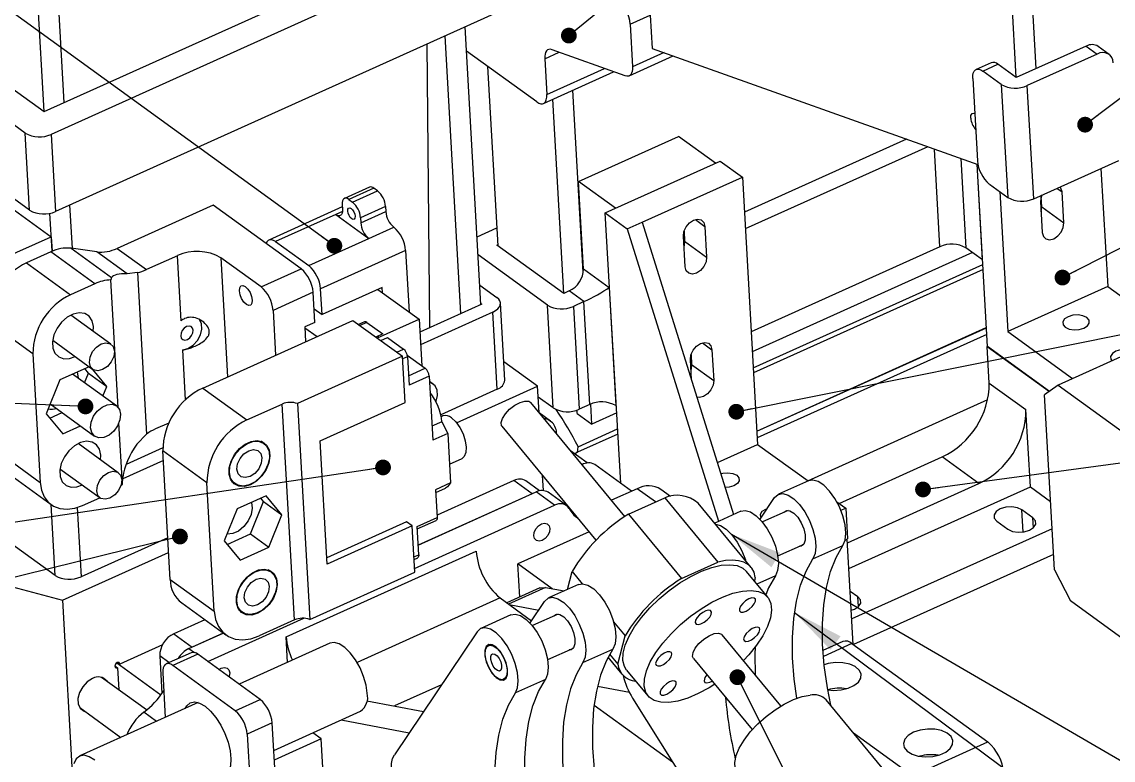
# Model space of a CAD drawing. Header units: millimetres. Extents: x 2 to 839, y 2 to 592.
# Drawn here: x 663.3 to 733.5, y 409.9 to 457.5 of the extents above; entities that cross this region are included whole.
import ezdxf

# ---------------------------------------------------------------- set-up
doc = ezdxf.new("R2010")
doc.units = ezdxf.units.MM
doc.dimstyles.new('SLDDIMSTYLE0', dxfattribs={"dimtxt": 0.18, "dimasz": 1.016, "dimexe": 0, "dimexo": 0.0625, "dimgap": 0, "dimtad": 0, "dimtih": 1, "dimtoh": 1, "dimdec": 0, "dimrnd": 1e-09, "dimzin": 0, "dimdsep": 46, "dimtxsty": 'Standard', "dimblk1": 'DOT', "dimblk2": 'DOT', "dimsah": 1, "dimcen": 0.09, "dimadec": 0, "dimazin": 0, "dimtfac": 1.016, "dimtdec": 0, "dimtofl": 0, "dimtmove": 0, "dimatfit": 3, "dimldrblk": 'DOT', "dimfxl": 1, "dimfrac": 2, "dimtolj": 1, "dimtzin": 0, "dimarcsym": 0})
doc.dimstyles.new('SLDDIMSTYLE1', dxfattribs={"dimtxt": 0.18, "dimasz": 3.302, "dimexe": 0, "dimexo": 0.0625, "dimgap": 0, "dimtad": 0, "dimtih": 1, "dimtoh": 1, "dimdec": 0, "dimrnd": 1e-09, "dimzin": 0, "dimdsep": 46, "dimtxsty": 'Standard', "dimsah": 1, "dimcen": 0.09, "dimadec": 0, "dimazin": 0, "dimtfac": 3.302, "dimtdec": 0, "dimtofl": 0, "dimtmove": 0, "dimatfit": 3, "dimfxl": 1, "dimfrac": 2, "dimtolj": 1, "dimtzin": 0, "dimarcsym": 0})

# ---------------------------------------------------------------- blocks, each defined once
blk = doc.blocks.new('_Dot')
at = {"color": 0, "linetype": 'ByBlock', "lineweight": -2}
blk.add_line((-0.5, 0), (-1, 0), dxfattribs=at)
at = {"color": 0, "linetype": 'ByBlock', "const_width": 0.5}
blk.add_lwpolyline([(-0.25, 0, 1), (0.25, 0, 1)], format="xyb", close=True, dxfattribs=at)

msp = doc.modelspace()

# ---------------------------------------------------------------- linework, layer by layer
at = {"color": 7, "linetype": 'Continuous', "lineweight": 25}
for p, q in [((728.581, 454.465), (727.629, 471.157)), ((727.293, 453.884), (726.332, 470.719)), ((664.696, 451.693), (691.428, 463.741)), ((693.813, 463.148), (665.148, 450.23)), ((664.696, 451.693), (664.288, 458.838)), ((665.984, 452.274), (665.636, 458.373)), ((694.097, 458.183), (665.431, 445.264)), ((702.428, 457.32), (703.716, 457.901)), ((703.716, 457.901), (703.838, 455.768)), ((656.893, 457.345), (664.696, 451.693)), ((692.824, 439.27), (691.804, 457.15)), ((702.428, 457.32), (702.584, 454.578)), ((691.536, 438.689), (690.516, 456.569)), ((663.473, 450.309), (655.67, 455.961)), ((689.331, 456.035), (689.51, 437.776)), ((696.411, 452.319), (691.893, 455.592)), ((702.113, 454), (697.404, 455.68)), ((703.838, 455.768), (724.828, 448.278)), ((731.802, 455.916), (727.293, 453.884)), ((732.511, 455.403), (728.002, 453.371)), ((731.802, 455.916), (732.511, 455.403)), ((733.272, 455.381), (732.563, 455.895)), ((696.933, 455.102), (697.064, 452.799)), ((702.368, 453.998), (705.209, 455.278)), ((725.674, 454.842), (724.708, 454.406)), ((725.144, 454.305), (726.111, 454.741)), ((727.293, 453.884), (726.111, 454.741)), ((693.25, 454.609), (693.909, 443.056)), ((696.848, 452.218), (701.357, 454.251)), ((701.379, 454.262), (701.357, 454.251)), ((726.327, 453.449), (725.144, 454.305)), ((724.492, 453.826), (724.794, 448.529)), ((726.327, 453.449), (726.742, 446.166)), ((728.418, 446.087), (728.002, 453.371)), ((699.408, 441.348), (698.739, 453.071)), ((698.165, 439.985), (697.451, 452.49)), ((663.756, 445.343), (655.953, 450.995)), ((663.756, 445.343), (663.473, 450.309)), ((665.148, 450.23), (665.431, 445.264)), ((699.097, 447.197), (705.539, 450.1)), ((707.929, 448.369), (705.539, 450.1)), ((720.216, 449.923), (709.784, 445.222)), ((721.592, 449.432), (709.846, 444.138)), ((700.829, 445.169), (708.236, 448.508)), ((708.236, 448.508), (709.655, 447.48)), ((728.418, 446.087), (733.893, 448.555)), ((725.436, 436.564), (724.766, 448.3)), ((725.118, 442.146), (724.766, 448.3)), ((732.749, 448.039), (733.183, 440.426)), ((701.487, 445.466), (699.097, 447.197)), ((699.418, 441.569), (699.097, 447.197)), ((703.214, 444.577), (709.655, 447.48)), ((709.655, 447.48), (710.637, 430.265)), ((725.56, 447.022), (726.742, 446.166)), ((685.638, 446.827), (684.028, 446.101)), ((685.929, 446.76), (684.319, 446.034)), ((684.555, 445.863), (686.166, 446.589)), ((686.166, 446.589), (685.929, 446.76)), ((726.227, 446.539), (726.741, 437.523)), ((730.355, 444.534), (730.242, 446.52)), ((666.52, 442.877), (666.36, 445.683)), ((675.573, 445.674), (669.39, 442.887)), ((681.247, 441.563), (675.573, 445.674)), ((683.893, 445.553), (679.166, 443.423)), ((683.884, 445.715), (683.903, 445.384)), ((684.319, 446.034), (684.555, 445.863)), ((686.676, 445.584), (685.066, 444.858)), ((686.676, 445.584), (686.695, 445.253)), ((728.857, 445.896), (728.97, 443.909)), ((728.937, 445.561), (728.9, 446.21)), ((728.937, 445.561), (730.355, 444.534)), ((662.791, 445.349), (665.155, 443.636)), ((665.209, 442.699), (665.069, 445.149)), ((683.468, 445.064), (679.603, 443.322)), ((683.468, 445.064), (685.596, 443.523)), ((685.066, 444.858), (685.085, 444.527)), ((685.085, 444.527), (686.695, 445.253)), ((700.829, 445.169), (702.247, 444.142)), ((701.822, 427.754), (700.829, 445.169)), ((685.596, 443.523), (687.206, 444.248)), ((692.583, 443.638), (693.844, 444.206)), ((702.247, 444.142), (703.214, 444.577)), ((703.214, 444.577), (709.092, 425.745)), ((707.243, 444.305), (707.356, 442.319)), ((661.935, 442.185), (665.155, 443.636)), ((665.155, 443.636), (665.209, 442.699)), ((681.731, 441.781), (685.596, 443.523)), ((702.247, 444.142), (708.126, 425.309)), ((705.971, 441.694), (705.858, 443.681)), ((705.901, 443.995), (705.938, 443.346)), ((666.434, 442.889), (669.035, 441.005)), ((668.081, 442.661), (666.434, 442.889)), ((669.39, 442.887), (671.282, 441.517)), ((679.603, 443.322), (681.731, 441.781)), ((687.972, 442.741), (682.497, 440.274)), ((687.972, 442.741), (688.198, 438.781)), ((693.851, 443.098), (693.905, 443.123)), ((698.154, 439.981), (693.851, 443.098)), ((705.938, 443.346), (707.356, 442.319)), ((722.378, 442.995), (710.224, 437.517)), ((725.118, 442.146), (724.053, 442.916)), ((665.125, 442.663), (663.561, 441.958)), ((667.963, 440.608), (665.125, 442.663)), ((670.031, 441.249), (668.081, 442.661)), ((673.277, 442.416), (671.282, 441.517)), ((673.517, 438.221), (673.277, 442.416)), ((678.671, 440.402), (676.07, 442.286)), ((697.103, 439.229), (692.642, 442.46)), ((724.47, 442.615), (710.297, 436.228)), ((663.561, 441.958), (666.399, 439.903)), ((678.671, 440.402), (681.247, 441.563)), ((699.418, 441.569), (701.073, 440.37)), ((710.356, 435.197), (725.134, 441.857)), ((725.153, 441.527), (710.375, 434.867)), ((669.035, 441.005), (668.987, 440.851)), ((669.456, 432.643), (668.987, 440.851)), ((670.697, 441.323), (670.031, 441.249)), ((670.697, 441.323), (671.29, 430.924)), ((667.963, 440.608), (666.399, 439.903)), ((682.013, 440.056), (679.437, 438.895)), ((682.124, 438.119), (682.013, 440.056)), ((682.591, 438.618), (682.497, 440.274)), ((686.456, 440.36), (682.591, 438.618)), ((686.186, 440.239), (688.839, 438.316)), ((686.475, 440.029), (686.456, 440.36)), ((692.753, 440.521), (693.845, 439.73)), ((698.509, 440.141), (698.154, 439.981)), ((699.455, 439.455), (698.509, 440.141)), ((701.073, 440.37), (701.508, 432.756)), ((733.183, 440.426), (726.741, 437.523)), ((733.183, 440.426), (737.351, 437.406)), ((692.879, 439.294), (688.886, 437.495)), ((692.821, 439.336), (692.879, 439.294)), ((694.36, 434.397), (694.077, 439.363)), ((697.48, 432.608), (697.103, 439.229)), ((699.455, 439.455), (698.778, 439.151)), ((699.832, 432.834), (699.455, 439.455)), ((669, 436.715), (666.417, 438.586)), ((679.437, 438.895), (679.602, 436.004)), ((682.074, 438.993), (682.591, 438.618)), ((693.588, 438.78), (688.933, 436.682)), ((693.871, 433.815), (693.588, 438.78)), ((698.778, 439.151), (699.156, 432.53)), ((740.451, 438.803), (729.983, 434.086)), ((663.973, 436.093), (661.136, 438.149)), ((674.916, 433.892), (684.578, 438.247)), ((682.124, 438.119), (681.48, 437.829)), ((681.48, 437.829), (681.534, 436.875)), ((684.578, 438.247), (687.77, 435.935)), ((685.327, 438.151), (684.947, 437.98)), ((685.473, 438.118), (686.498, 437.375)), ((686.171, 437.114), (688.839, 438.316)), ((688.839, 438.316), (689.01, 435.324)), ((681.483, 437.779), (682.272, 437.208)), ((686.498, 437.375), (686.057, 437.176)), ((686.37, 436.949), (686.812, 437.148)), ((686.812, 437.148), (687.837, 436.405)), ((710.589, 431.112), (725.367, 437.772)), ((725.392, 437.334), (710.614, 430.674)), ((726.741, 437.523), (730.91, 434.504)), ((665.244, 436.966), (667.826, 435.095)), ((725.42, 436.576), (725.435, 436.583)), ((725.42, 436.576), (729.424, 433.675)), ((725.555, 434.212), (725.42, 436.576)), ((729.424, 433.675), (725.436, 436.564)), ((663.973, 436.093), (664.445, 427.817)), ((687.77, 435.935), (681.006, 432.887)), ((687.94, 432.955), (687.77, 435.935)), ((688.079, 435.998), (689.229, 435.165)), ((688.093, 435.903), (688.196, 434.082)), ((706.387, 434.411), (706.311, 435.735)), ((706.354, 436.049), (706.391, 435.401)), ((707.696, 436.36), (707.81, 434.373)), ((667.594, 435.263), (665.71, 434.414)), ((667.556, 434.853), (667.319, 435.139)), ((668.738, 433.996), (667.831, 435.092)), ((696.467, 434.008), (694.292, 435.583)), ((706.391, 435.401), (707.81, 434.373)), ((665.71, 434.414), (664.833, 432.236)), ((669.353, 432.739), (666.53, 434.784)), ((666.815, 434.912), (666.892, 434.553)), ((666.892, 434.553), (666.893, 434.52)), ((667.303, 434.224), (667.556, 434.853)), ((667.556, 434.853), (668.738, 433.996)), ((689.485, 434.662), (688.196, 434.082)), ((689.485, 434.662), (689.721, 430.524)), ((689.771, 434.128), (689.504, 434.321)), ((668.485, 433.367), (668.738, 433.996)), ((674.916, 433.892), (677.753, 431.837)), ((693.871, 433.815), (690.234, 432.175)), ((691.245, 431.655), (696.467, 434.008)), ((696.564, 432.306), (696.467, 434.008)), ((725.555, 434.212), (727.919, 432.499)), ((729.983, 434.086), (729.113, 433.447)), ((729.983, 434.086), (738.022, 428.263)), ((682.465, 430.488), (687.94, 432.955)), ((702.081, 425.617), (696.027, 432.957)), ((697.48, 432.608), (696.507, 433.313)), ((696.518, 433.305), (696.509, 433.277)), ((713.869, 427.925), (725.462, 433.149)), ((729.755, 422.191), (729.113, 433.447)), ((664.833, 432.236), (665.909, 430.938)), ((665.071, 431.95), (665.86, 432.305)), ((665.087, 432.865), (667.945, 430.795)), ((677.753, 431.837), (680.028, 432.862)), ((680.821, 418.958), (680.028, 432.862)), ((681.006, 432.887), (681.8, 418.982)), ((697.308, 431.764), (696.57, 432.299)), ((699.02, 432.257), (699.008, 432.472)), ((699.02, 432.257), (699.966, 431.572)), ((699.832, 432.834), (699.156, 432.53)), ((699.966, 431.572), (699.893, 432.86)), ((701.563, 432.292), (699.966, 431.572)), ((701.538, 432.734), (701.508, 432.756)), ((728.202, 427.534), (727.919, 432.499)), ((669.738, 427.704), (669.513, 431.644)), ((672.721, 431.639), (671.867, 431.254)), ((690.304, 431.713), (689.669, 431.427)), ((690.376, 432.094), (690.263, 432.043)), ((690.304, 431.713), (690.687, 430.96)), ((665.909, 430.938), (667.042, 431.449)), ((670.657, 430.277), (671.29, 430.924)), ((690.687, 430.96), (689.721, 430.524)), ((690.687, 430.96), (690.869, 427.78)), ((694.175, 431.43), (700.229, 424.09)), ((701.641, 430.931), (699.05, 429.763)), ((699.08, 430.115), (701.622, 431.261)), ((669.472, 428.438), (666.889, 430.309)), ((678.852, 430.319), (678.653, 430.463)), ((682.918, 422.542), (682.465, 430.488)), ((699.05, 429.763), (699.08, 430.115)), ((708.046, 429.097), (710.637, 430.265)), ((710.637, 430.265), (713.892, 427.908)), ((661.608, 429.872), (664.445, 427.817)), ((672.334, 430.035), (669.978, 428.974)), ((675.176, 427.789), (672.338, 429.845)), ((672.811, 421.568), (672.338, 429.845)), ((699.669, 429.066), (698.593, 429.846)), ((698.847, 429.661), (699.023, 429.756)), ((699.023, 429.756), (699.05, 429.763)), ((715.89, 426.461), (722.523, 429.45)), ((724.887, 427.737), (722.523, 429.45)), ((665.716, 428.69), (668.299, 426.819)), ((672.374, 429.22), (669.762, 428.043)), ((690.799, 428.994), (691.608, 429.359)), ((702.523, 427.246), (700.153, 428.962)), ((662.307, 428.442), (665.145, 426.387)), ((669.738, 427.704), (669.769, 428.141)), ((696.851, 427.284), (696.795, 428.254)), ((665.399, 421.817), (657.549, 427.503)), ((669.638, 427.615), (669.738, 427.704)), ((675.648, 419.513), (675.176, 427.789)), ((676.776, 427.872), (676.975, 427.727)), ((690.869, 427.78), (689.902, 427.344)), ((689.902, 427.344), (690.004, 425.558)), ((689.912, 427.169), (690.532, 427.448)), ((694.947, 427.937), (689.996, 425.706)), ((696.129, 427.081), (694.947, 427.937)), ((696.601, 427.268), (695.708, 427.916)), ((702.883, 427.408), (701.221, 426.659)), ((705.039, 426.905), (704.404, 427.365)), ((713.915, 427.918), (711.982, 427.047)), ((716.424, 423.923), (724.887, 427.737)), ((716.518, 422.268), (728.202, 427.534)), ((728.202, 427.534), (729.504, 426.591)), ((667.173, 426.33), (668.283, 426.83)), ((678.985, 426.959), (677.125, 426.121)), ((677.992, 424.505), (678.827, 426.579)), ((678.827, 426.579), (678.641, 426.804)), ((678.827, 426.579), (680.009, 425.723)), ((680.009, 425.723), (678.985, 426.959)), ((688.785, 423.771), (696.386, 427.197)), ((696.129, 427.081), (688.785, 423.771)), ((697.568, 426.34), (696.386, 427.197)), ((698.329, 426.319), (697.147, 427.175)), ((702.318, 425.771), (704.663, 426.828)), ((704.663, 426.828), (708.084, 422.68)), ((710.798, 425.437), (711.735, 426.831)), ((677.125, 426.121), (676.29, 424.047)), ((688.549, 422.276), (697.568, 426.34)), ((710.229, 422.338), (706.808, 426.486)), ((709.567, 425.959), (707.873, 425.195)), ((712.609, 426.013), (710.948, 425.265)), ((715.737, 426.571), (716.312, 426.155)), ((716.003, 426.016), (716.312, 426.155)), ((716.312, 426.155), (716.425, 424.169)), ((728.365, 425.523), (727.656, 426.037)), ((679.174, 423.649), (680.009, 425.723)), ((688.039, 425.267), (682.895, 422.949)), ((688.393, 425.01), (688.039, 425.267)), ((688.716, 424.978), (690.004, 425.558)), ((688.725, 424.821), (689.932, 425.365)), ((702.318, 425.771), (705.739, 421.624)), ((726.046, 425.311), (726.755, 424.798)), ((676.476, 423.822), (677.992, 424.505)), ((677.992, 424.505), (679.174, 423.649)), ((688.393, 425.01), (682.918, 422.542)), ((688.563, 422.03), (688.393, 425.01)), ((688.82, 423.157), (688.716, 424.978)), ((699.789, 424.624), (695.208, 422.56)), ((729.604, 424.831), (716.704, 419.018)), ((672.657, 424.254), (667.074, 421.738)), ((676.29, 424.047), (677.314, 422.811)), ((711.935, 423.077), (713.595, 423.825)), ((716.277, 424.102), (716.425, 424.169)), ((716.798, 417.371), (716.41, 424.162)), ((653.432, 423.551), (665.869, 420.219)), ((665.869, 420.219), (672.712, 423.303)), ((677.314, 422.811), (679.174, 423.649)), ((680.279, 417.869), (692.518, 423.385)), ((714.202, 422.888), (716.135, 423.759)), ((729.699, 423.176), (716.805, 417.366)), ((688.516, 422.859), (688.748, 422.964)), ((695.329, 420.431), (695.208, 422.56)), ((697.403, 420.97), (695.208, 422.56)), ((705.739, 421.624), (708.084, 422.68)), ((679.324, 422.043), (679.125, 422.187)), ((681.8, 418.982), (688.563, 422.03)), ((698.393, 420.923), (698.693, 422.073)), ((698.693, 422.073), (699.339, 421.29)), ((711.289, 420.425), (709.92, 422.084)), ((710.488, 421.699), (710.428, 421.469)), ((729.755, 422.191), (730.776, 420.182)), ((672.811, 421.568), (675.648, 419.513)), ((696.619, 421.013), (694.489, 420.053)), ((696.987, 421.048), (698.175, 420.825)), ((699.099, 421.241), (697.167, 420.37)), ((694.05, 420.371), (696.078, 418.902)), ((717.092, 420.443), (716.602, 420.798)), ((665.869, 420.219), (666.596, 407.473)), ((673.554, 420.049), (676.391, 417.993)), ((677.248, 419.595), (677.447, 419.451)), ((694.635, 419.947), (696.54, 419.59)), ((695.982, 418.76), (696.919, 420.154)), ((738.815, 414.358), (730.776, 420.182)), ((675.045, 418.968), (673.045, 418.067)), ((675.238, 416.277), (681.42, 419.063)), ((680.821, 418.958), (678.546, 417.933)), ((694.751, 419.282), (692.818, 418.411)), ((697.793, 419.336), (696.133, 418.588)), ((692.571, 418.194), (687.249, 410.275)), ((701.359, 418.84), (702.114, 417.925)), ((673.045, 418.067), (674.228, 417.211)), ((674.014, 417.114), (676.228, 418.112)), ((676.228, 418.112), (674.228, 417.211)), ((683.093, 417.451), (677.251, 414.818)), ((680.373, 416.225), (680.279, 417.869)), ((701.639, 416.106), (702.114, 417.925)), ((712.142, 413.418), (708.357, 418.007)), ((716.131, 417.567), (714.847, 416.989)), ((672.309, 417.348), (669.572, 416.115)), ((674.155, 416.845), (672.545, 416.12)), ((674.592, 416.745), (672.981, 416.019)), ((678.611, 413.833), (674.592, 416.745)), ((693.445, 417.377), (693.312, 417.317)), ((697.119, 416.4), (698.779, 417.148)), ((699.386, 416.211), (701.319, 417.082)), ((701.11, 416.746), (701.639, 416.106)), ((716.713, 417.433), (725.461, 411.096)), ((669.376, 416.194), (672.218, 414.135)), ((669.572, 416.115), (669.43, 416.218)), ((672.136, 416.638), (672.274, 414.211)), ((701.003, 416.551), (701.897, 415.467)), ((706.506, 416.48), (710.291, 411.891)), ((669.251, 416), (669.421, 415.877)), ((669.421, 415.877), (669.502, 414.456)), ((672.329, 415.539), (672.492, 412.674)), ((677.001, 413.107), (672.981, 416.019)), ((702.206, 415.721), (703.574, 414.062)), ((671.295, 413.156), (668.398, 415.255)), ((690.278, 414.781), (687.251, 413.417)), ((694.298, 415.129), (694.431, 415.189)), ((696.971, 415.122), (695.038, 414.251)), ((702.389, 414.277), (700.319, 414.666)), ((674.621, 413.633), (666.989, 410.194)), ((666.99, 413.311), (669.643, 411.39)), ((677.001, 413.107), (678.611, 413.833)), ((685.478, 413.75), (689.125, 413.066)), ((700.106, 413.476), (705.161, 409.815)), ((702.589, 413.924), (706.848, 407.118)), ((720.397, 407.338), (715.059, 413.81)), ((679.478, 410.557), (685.065, 413.075)), ((679.377, 412.326), (677.767, 411.6)), ((680.359, 395.111), (679.377, 412.326)), ((683.829, 412.518), (688.205, 411.696)), ((677.767, 411.6), (679.146, 387.433)), ((682.544, 411.296), (679.514, 409.931)), ((682.544, 411.296), (681.998, 411.692)), ((682.771, 407.324), (682.544, 411.296)), ((716.814, 411.683), (720.63, 408.918)), ((720.63, 408.918), (725.461, 411.096))]:
    msp.add_line(p, q, dxfattribs=at)
at = {"color": 8, "linetype": 'Continuous', "lineweight": 25}
for p, q in [((696.933, 455.102), (697.857, 455.518)), ((704.611, 455.492), (702.584, 454.578)), ((697.064, 452.799), (700.783, 454.474)), ((722.378, 442.995), (722.019, 449.28)), ((723.725, 448.671), (724.053, 442.916)), ((729.91, 446.76), (730.242, 446.52)), ((683.901, 445.259), (683.468, 445.064)), ((706.631, 444.748), (707.243, 444.305)), ((676.07, 442.286), (676.508, 434.61)), ((685.473, 438.118), (685.031, 437.919)), ((710.588, 431.122), (725.366, 437.782)), ((707.084, 436.803), (707.696, 436.36)), ((673.807, 433.139), (673.623, 436.349)), ((687.396, 436.206), (687.837, 436.405)), ((688.093, 435.903), (687.78, 435.762)), ((688.162, 434.684), (689.229, 435.165)), ((704.059, 426.556), (702.883, 427.408)), ((665.399, 421.817), (665.138, 426.392)), ((666.82, 426.196), (667.074, 421.738)), ((727.737, 424.616), (727.656, 426.037)), ((728.401, 424.891), (728.365, 425.523)), ((688.507, 423.016), (688.82, 423.157)), ((711.786, 421.799), (710.597, 421.263)), ((696.987, 421.048), (694.6, 419.972)), ((694.05, 420.371), (684.847, 416.224)), ((717.129, 419.811), (717.092, 420.443)), ((674.014, 417.114), (674.369, 416.856)), ((716.713, 417.433), (714.875, 416.605)), ((672.734, 416.205), (672.136, 416.638)), ((671.93, 412.42), (671.114, 413.012))]:
    msp.add_line(p, q, dxfattribs=at)
at = {"color": 7, "linetype": 'Continuous', "lineweight": 25, "flags": 128}
for points in [[(697.404, 455.68), (697.298, 455.705), (697.201, 455.699), (697.116, 455.664), (697.045, 455.6), (696.99, 455.509), (696.952, 455.394), (696.933, 455.257), (696.933, 455.102)], [(702.584, 454.578), (702.584, 454.423), (702.565, 454.286), (702.527, 454.171), (702.472, 454.08), (702.401, 454.016), (702.316, 453.981), (702.219, 453.975), (702.113, 454)], [(724.492, 453.826), (724.494, 454.01), (724.524, 454.167), (724.58, 454.291), (724.659, 454.378), (724.76, 454.423), (724.877, 454.426), (725.007, 454.386), (725.144, 454.305)], [(696.411, 452.319), (696.549, 452.238), (696.679, 452.198), (696.796, 452.201), (696.896, 452.247), (696.976, 452.333), (697.032, 452.458), (697.062, 452.615), (697.064, 452.799)], [(724.359, 451.27), (724.376, 451.452), (724.449, 451.564), (724.565, 451.59), (724.62, 451.575)], [(728.942, 446.324), (728.894, 446.192), (728.857, 445.896)], [(730.242, 446.52), (730.174, 446.769), (730.113, 446.852)], [(684.319, 446.034), (684.227, 446.088), (684.141, 446.115), (684.063, 446.113), (683.996, 446.082), (683.942, 446.025), (683.905, 445.942), (683.885, 445.837), (683.884, 445.715)], [(728.894, 445.247), (728.899, 445.265), (728.937, 445.561)], [(683.903, 445.384), (683.901, 445.261), (683.881, 445.156), (683.844, 445.073), (683.791, 445.016), (683.724, 444.985), (683.646, 444.983), (683.559, 445.01), (683.468, 445.064)], [(684.248, 445.292), (684.259, 445.406), (684.304, 445.476), (684.376, 445.492), (684.465, 445.452), (684.557, 445.361), (684.638, 445.234), (684.696, 445.089), (684.721, 444.95), (684.71, 444.836), (684.665, 444.766), (684.592, 444.749), (684.503, 444.79), (684.411, 444.881), (684.33, 445.008), (684.273, 445.152), (684.248, 445.292)], [(705.858, 443.681), (705.895, 443.977), (706.032, 444.275), (706.248, 444.531), (706.51, 444.705), (706.778, 444.77), (707.011, 444.717), (707.175, 444.553), (707.243, 444.305)], [(728.97, 443.909), (729.039, 443.661), (729.202, 443.498), (729.435, 443.445), (729.703, 443.51), (729.965, 443.683), (730.181, 443.939), (730.318, 444.237), (730.355, 444.534)], [(679.603, 443.322), (679.465, 443.403), (679.335, 443.443), (679.218, 443.44), (679.118, 443.395), (679.038, 443.308), (678.987, 443.2)], [(705.938, 443.346), (705.9, 443.05), (705.895, 443.032)], [(707.356, 442.319), (707.319, 442.022), (707.182, 441.724), (706.966, 441.468), (706.704, 441.295), (706.436, 441.229), (706.203, 441.282), (706.04, 441.446), (705.971, 441.694)], [(677.649, 440.428), (677.81, 440.269), (677.952, 440.046), (678.052, 439.793), (678.096, 439.549), (678.077, 439.35), (677.998, 439.227), (677.871, 439.198), (677.715, 439.269), (677.555, 439.428), (677.413, 439.651), (677.313, 439.904), (677.269, 440.148), (677.287, 440.347), (677.366, 440.47), (677.493, 440.498), (677.649, 440.428)], [(693.588, 438.78), (693.763, 438.875), (693.904, 438.986), (694.005, 439.109), (694.064, 439.239), (694.076, 439.371), (694.043, 439.5), (693.965, 439.621), (693.845, 439.73)], [(667.856, 437.543), (667.87, 437.85), (667.789, 438.223), (667.597, 438.511), (667.313, 438.687), (666.96, 438.736), (666.571, 438.653), (666.18, 438.445), (665.822, 438.133), (665.529, 437.742), (665.326, 437.307), (665.232, 436.868), (665.256, 436.464), (665.394, 436.129), (665.634, 435.895), (665.957, 435.782), (666.331, 435.799), (666.683, 435.924)], [(731.653, 437.75), (731.879, 437.897), (731.993, 438.078), (731.979, 438.265), (731.837, 438.43), (731.59, 438.547), (731.275, 438.599), (730.94, 438.578), (730.636, 438.486), (730.41, 438.339), (730.295, 438.158), (730.31, 437.971), (730.452, 437.806), (730.699, 437.689), (731.014, 437.637), (731.349, 437.658), (731.653, 437.75)], [(673.489, 437.249), (673.529, 437.104), (673.624, 437.009), (673.76, 436.978), (673.916, 437.016), (674.068, 437.117), (674.193, 437.266), (674.273, 437.439), (674.295, 437.612), (674.255, 437.756), (674.16, 437.851), (674.024, 437.882), (673.868, 437.844), (673.716, 437.743), (673.591, 437.595), (673.511, 437.421), (673.489, 437.249)], [(673.623, 436.349), (673.956, 436.44), (674.281, 436.65), (674.56, 436.953), (674.758, 437.313), (674.854, 437.687), (674.834, 438.031), (674.725, 438.272)], [(686.208, 437.244), (686.2, 437.225), (686.168, 437.095)], [(667.608, 435.542), (667.651, 435.886), (667.81, 436.234), (668.061, 436.531), (668.366, 436.733), (668.678, 436.808), (668.949, 436.747), (669.139, 436.557), (669.218, 436.268), (669.175, 435.923), (669.016, 435.576), (668.765, 435.279), (668.46, 435.077), (668.149, 435.001), (667.877, 435.063), (667.687, 435.253), (667.608, 435.542)], [(706.311, 435.735), (706.348, 436.032), (706.485, 436.33), (706.701, 436.586), (706.963, 436.759), (707.231, 436.824), (707.465, 436.771), (707.628, 436.608), (707.696, 436.36)], [(734.812, 436.262), (734.663, 436.321), (734.348, 436.372), (734.013, 436.351), (733.71, 436.26), (733.484, 436.112), (733.369, 435.931), (733.384, 435.744), (733.448, 435.648)], [(706.391, 435.401), (706.354, 435.105), (706.348, 435.087)], [(707.81, 434.373), (707.772, 434.077), (707.635, 433.778), (707.42, 433.523), (707.158, 433.349), (706.89, 433.284), (706.732, 433.305)], [(689.922, 433.012), (689.932, 433.036), (690.028, 433.412), (690.009, 433.757), (689.875, 434.029), (689.645, 434.196), (689.509, 434.232)], [(695, 432.779), (695.341, 432.963), (695.654, 433.053), (695.9, 433.04), (696.027, 432.957)], [(667.683, 431.331), (667.722, 431.697), (667.873, 432.072), (668.117, 432.409), (668.426, 432.669), (668.761, 432.82), (669.083, 432.845), (669.353, 432.739), (669.538, 432.516), (669.615, 432.202), (669.577, 431.836), (669.426, 431.462), (669.181, 431.124), (668.873, 430.864), (668.537, 430.713), (668.215, 430.689), (667.945, 430.795), (667.761, 431.018), (667.683, 431.331)], [(694.175, 431.43), (694.153, 431.462), (694.118, 431.666), (694.201, 431.933), (694.393, 432.231), (694.67, 432.525), (695, 432.779)], [(690.921, 431.968), (691.199, 431.709), (691.456, 431.354), (691.668, 430.937), (691.814, 430.499), (691.879, 430.084), (691.857, 429.732), (691.751, 429.477), (691.608, 429.359)], [(697.427, 431.66), (697.139, 431.859), (696.877, 431.927)], [(668.328, 429.267), (668.342, 429.573), (668.261, 429.947), (668.069, 430.235), (667.785, 430.41), (667.432, 430.459), (667.043, 430.376), (666.653, 430.169), (666.295, 429.856), (666.001, 429.465), (665.799, 429.031), (665.705, 428.592), (665.728, 428.187), (665.866, 427.853), (666.107, 427.619), (666.429, 427.505), (666.804, 427.522), (667.155, 427.647)], [(677.991, 427.666), (677.598, 427.551), (677.234, 427.566), (676.929, 427.712), (676.713, 427.973), (676.602, 428.328), (676.609, 428.745), (676.731, 429.186), (676.959, 429.613), (677.271, 429.988), (677.64, 430.277), (678.034, 430.454), (678.417, 430.504), (678.755, 430.423), (679.018, 430.217), (679.184, 429.905), (679.236, 429.515), (679.171, 429.081), (678.994, 428.642), (678.721, 428.237), (678.377, 427.902), (677.991, 427.666)], [(676.625, 428.443), (676.66, 428.859), (676.806, 429.289), (677.051, 429.697), (677.372, 430.044), (677.742, 430.3), (678.127, 430.443), (678.492, 430.46), (678.807, 430.349), (679.041, 430.121), (679.176, 429.795), (679.199, 429.4), (679.107, 428.972), (678.909, 428.548), (678.623, 428.167), (678.274, 427.861), (677.893, 427.659), (677.513, 427.578), (677.169, 427.626), (676.892, 427.798), (676.705, 428.078), (676.625, 428.443)], [(677.108, 428.66), (677.152, 429.005), (677.311, 429.352), (677.562, 429.649), (677.866, 429.851), (678.178, 429.927), (678.449, 429.865), (678.639, 429.675), (678.719, 429.386), (678.675, 429.042), (678.516, 428.695), (678.265, 428.397), (677.961, 428.196), (677.649, 428.12), (677.378, 428.181), (677.188, 428.371), (677.108, 428.66)], [(668.08, 427.266), (668.123, 427.61), (668.282, 427.957), (668.533, 428.254), (668.838, 428.456), (669.15, 428.532), (669.421, 428.47), (669.611, 428.28), (669.69, 427.991), (669.647, 427.647), (669.488, 427.3), (669.237, 427.003), (668.932, 426.801), (668.621, 426.725), (668.349, 426.787), (668.159, 426.977), (668.08, 427.266)], [(708.267, 428.389), (708.394, 428.417), (708.729, 428.439), (709.044, 428.387), (709.291, 428.27), (709.433, 428.105), (709.448, 427.918), (709.333, 427.737), (709.107, 427.589)], [(664.445, 427.817), (664.524, 427.323), (664.699, 426.892), (664.963, 426.541), (665.307, 426.284), (665.716, 426.131), (666.176, 426.087), (666.667, 426.154), (667.173, 426.33)], [(690.869, 427.78), (690.662, 427.527), (690.532, 427.448)], [(709.107, 427.589), (708.803, 427.498), (708.552, 427.475)], [(716.135, 423.759), (716.276, 424.099), (716.324, 424.551), (716.275, 425.083), (716.132, 425.659), (715.905, 426.24), (715.61, 426.786), (715.267, 427.26), (714.898, 427.63), (714.53, 427.871), (714.187, 427.965), (713.915, 427.918)], [(711.735, 426.831), (711.96, 427.037), (712.255, 427.094), (712.598, 427), (712.966, 426.759), (713.334, 426.389), (713.678, 425.915), (713.973, 425.369), (714.2, 424.788), (714.342, 424.212), (714.392, 423.68), (714.344, 423.228), (714.202, 422.888)], [(678.039, 426.533), (678.044, 426.518), (678.096, 426.152), (678.026, 425.741), (677.841, 425.33), (677.562, 424.964), (677.218, 424.682), (676.847, 424.515), (676.489, 424.481), (676.466, 424.483)], [(698.543, 426.05), (698.584, 426.041), (698.628, 426.031)], [(709.567, 425.959), (709.839, 426.006), (710.182, 425.911), (710.55, 425.671), (710.919, 425.301), (711.262, 424.826), (711.557, 424.28), (711.784, 423.699), (711.927, 423.123), (711.976, 422.591), (711.928, 422.14), (711.786, 421.799)], [(710.865, 425.536), (710.838, 425.584), (710.823, 425.771), (710.938, 425.952), (711.164, 426.099), (711.271, 426.141)], [(712.342, 425.893), (712.495, 426.003), (712.716, 425.99), (712.967, 425.841), (713.219, 425.573), (713.44, 425.22), (713.605, 424.822), (713.692, 424.43), (713.693, 424.089), (713.606, 423.841), (713.442, 423.715), (713.328, 423.705)], [(727.656, 426.037), (727.368, 426.173), (727.002, 426.234), (726.613, 426.209), (726.26, 426.102), (725.997, 425.931), (725.863, 425.72), (725.881, 425.503), (726.046, 425.311)], [(690.004, 425.558), (690.003, 425.497), (689.993, 425.445), (689.975, 425.403), (689.948, 425.374), (689.932, 425.365)], [(696.713, 425.14), (696.912, 425.188), (697.086, 425.149), (697.207, 425.027), (697.258, 424.842), (697.23, 424.622), (697.129, 424.399), (696.968, 424.209), (696.773, 424.08), (696.573, 424.032), (696.4, 424.071), (696.278, 424.193), (696.227, 424.378), (696.255, 424.598), (696.357, 424.82), (696.518, 425.01), (696.713, 425.14)], [(726.755, 424.798), (727.042, 424.661), (727.409, 424.601), (727.798, 424.626), (728.151, 424.732), (728.414, 424.904), (728.547, 425.114), (728.53, 425.332), (728.365, 425.523)], [(707.924, 425.134), (708.25, 425.04), (708.618, 424.8), (708.986, 424.43), (709.33, 423.956), (709.625, 423.409), (709.852, 422.828), (709.868, 422.776)], [(688.82, 423.157), (688.819, 423.096), (688.809, 423.043), (688.79, 423.002), (688.764, 422.973), (688.748, 422.964)], [(715.344, 413.464), (715.13, 414.588), (714.931, 416.02), (714.824, 417.394), (714.812, 418.698), (714.894, 419.919), (715.069, 421.046), (715.336, 422.067), (715.692, 422.975), (716.135, 423.759)], [(703.696, 419.728), (704.297, 420.311), (704.949, 420.853), (705.633, 421.339), (706.33, 421.755), (707.019, 422.088), (707.68, 422.331), (708.295, 422.474), (708.846, 422.515), (709.316, 422.452), (709.694, 422.287), (709.92, 422.084)], [(710.488, 421.699), (710.41, 422.024), (710.261, 422.298), (710.043, 422.515), (709.76, 422.674), (709.417, 422.771), (709.019, 422.805), (708.572, 422.774), (708.084, 422.68)], [(713.166, 413.913), (712.998, 415.149), (712.892, 416.523), (712.88, 417.827), (712.962, 419.048), (713.137, 420.175), (713.404, 421.196), (713.76, 422.104), (714.202, 422.888)], [(678.463, 419.389), (678.07, 419.274), (677.706, 419.29), (677.402, 419.435), (677.185, 419.697), (677.075, 420.052), (677.081, 420.469), (677.203, 420.91), (677.431, 421.337), (677.743, 421.711), (678.112, 422), (678.506, 422.178), (678.889, 422.228), (679.227, 422.147), (679.491, 421.941), (679.656, 421.629), (679.708, 421.239), (679.643, 420.805), (679.466, 420.366), (679.194, 419.961), (678.849, 419.625), (678.463, 419.389)], [(677.097, 420.166), (677.132, 420.582), (677.279, 421.013), (677.523, 421.42), (677.845, 421.767), (678.214, 422.024), (678.599, 422.167), (678.964, 422.184), (679.279, 422.073), (679.514, 421.844), (679.648, 421.518), (679.671, 421.124), (679.579, 420.695), (679.381, 420.272), (679.095, 419.89), (678.746, 419.585), (678.365, 419.383), (677.985, 419.302), (677.641, 419.349), (677.364, 419.521), (677.177, 419.802), (677.097, 420.166)], [(711.786, 421.799), (711.344, 421.015), (711.158, 420.583)], [(677.58, 420.384), (677.624, 420.728), (677.783, 421.075), (678.034, 421.373), (678.338, 421.574), (678.65, 421.65), (678.922, 421.589), (679.112, 421.399), (679.191, 421.11), (679.148, 420.765), (678.988, 420.418), (678.737, 420.121), (678.433, 419.919), (678.121, 419.843), (677.85, 419.905), (677.66, 420.095), (677.58, 420.384)], [(696.619, 421.013), (696.676, 421.034), (696.987, 421.048)], [(699.099, 421.241), (699.371, 421.288), (699.714, 421.194), (700.083, 420.953), (700.451, 420.583), (700.795, 420.109), (701.09, 419.563), (701.316, 418.982), (701.459, 418.406), (701.508, 417.874), (701.46, 417.422), (701.319, 417.082)], [(696.919, 420.154), (697.145, 420.36), (697.439, 420.418), (697.782, 420.323), (698.15, 420.082), (698.519, 419.712), (698.862, 419.238), (699.157, 418.692), (699.384, 418.111), (699.527, 417.535), (699.576, 417.003), (699.528, 416.551), (699.386, 416.211)], [(705.064, 418.069), (705.665, 418.652), (706.317, 419.194), (707.002, 419.68), (707.698, 420.096), (708.387, 420.429), (709.049, 420.672), (709.663, 420.815), (710.214, 420.856), (710.685, 420.793), (711.062, 420.628), (711.334, 420.365), (711.495, 420.013), (711.538, 419.58), (711.463, 419.081), (711.273, 418.529), (710.971, 417.94), (710.568, 417.331), (710.075, 416.719), (709.728, 416.345)], [(710.286, 419.811), (710.427, 419.991), (710.501, 420.16), (710.496, 420.292), (710.412, 420.367), (710.264, 420.373), (710.072, 420.31), (709.867, 420.187), (709.68, 420.022), (709.538, 419.842), (709.465, 419.673), (709.47, 419.541), (709.553, 419.466), (709.702, 419.46), (709.893, 419.524), (710.098, 419.647), (710.286, 419.811)], [(716.672, 419.578), (716.878, 419.652), (717.142, 419.823), (717.275, 420.034), (717.257, 420.252), (717.092, 420.443)], [(702.206, 415.721), (702.066, 415.947), (701.963, 416.34), (701.979, 416.808), (702.112, 417.335), (702.359, 417.908), (702.713, 418.509), (703.162, 419.122), (703.696, 419.728)], [(707.672, 419.461), (707.614, 419.556), (707.485, 419.586), (707.305, 419.545), (707.101, 419.44), (706.904, 419.287), (706.745, 419.109), (706.647, 418.933), (706.625, 418.786), (706.683, 418.691), (706.812, 418.661), (706.992, 418.702), (707.196, 418.807), (707.393, 418.96), (707.553, 419.138), (707.651, 419.314), (707.672, 419.461)], [(675.648, 419.513), (675.732, 418.988), (675.918, 418.53), (676.199, 418.158), (676.563, 417.885), (676.998, 417.722), (677.486, 417.675), (678.009, 417.746), (678.546, 417.933)], [(694.751, 419.282), (695.023, 419.329), (695.366, 419.234), (695.735, 418.994), (696.103, 418.624), (696.447, 418.15), (696.742, 417.603), (696.968, 417.022), (697.111, 416.446), (697.16, 415.914), (697.112, 415.463), (696.971, 415.122)], [(697.526, 419.216), (697.679, 419.326), (697.9, 419.313), (698.151, 419.164), (698.403, 418.896), (698.624, 418.543), (698.789, 418.145), (698.877, 417.753), (698.877, 417.412), (698.79, 417.164), (698.626, 417.039), (698.512, 417.028)], [(695.038, 414.251), (695.18, 414.592), (695.228, 415.043), (695.179, 415.575), (695.036, 416.152), (694.809, 416.732), (694.514, 417.279), (694.171, 417.753), (693.802, 418.123), (693.434, 418.363), (693.091, 418.458), (692.797, 418.4), (692.571, 418.194)], [(710.045, 417.594), (710.244, 417.679), (710.447, 417.818), (710.622, 417.991), (710.743, 418.17), (710.791, 418.33), (710.759, 418.444), (710.652, 418.497), (710.486, 418.479), (710.286, 418.395), (710.084, 418.255), (709.909, 418.083), (709.788, 417.903), (709.74, 417.744), (709.772, 417.629), (709.879, 417.577), (710.045, 417.594)], [(685.498, 414.235), (685.425, 414.762), (685.268, 415.319), (685.036, 415.874), (684.744, 416.389), (684.41, 416.835), (684.055, 417.181), (683.702, 417.407), (683.373, 417.498), (683.093, 417.451)], [(707.877, 414.818), (707.513, 414.59), (706.818, 414.214), (706.14, 413.925), (705.5, 413.731), (704.915, 413.639), (704.402, 413.65), (703.977, 413.764), (703.651, 413.979), (703.434, 414.288), (703.332, 414.681), (703.347, 415.149), (703.481, 415.676), (703.727, 416.249), (704.081, 416.85), (704.531, 417.463), (705.064, 418.069)], [(706.506, 416.48), (706.45, 416.612), (706.478, 416.853), (706.622, 417.141), (706.863, 417.442)], [(706.863, 417.442), (707.173, 417.718), (707.514, 417.938), (707.845, 418.074), (708.126, 418.109), (708.323, 418.04), (708.357, 418.007)], [(693.167, 417.241), (693.08, 416.993), (693.081, 416.652), (693.168, 416.26), (693.333, 415.862), (693.554, 415.509), (693.806, 415.241), (694.057, 415.092), (694.278, 415.079), (694.442, 415.204), (694.529, 415.452), (694.528, 415.793), (694.441, 416.186), (694.276, 416.583), (694.055, 416.937), (693.803, 417.205), (693.552, 417.354), (693.331, 417.366), (693.167, 417.241)], [(694.218, 415.107), (693.995, 415.15), (693.749, 415.323), (693.51, 415.604), (693.306, 415.96), (693.162, 416.347), (693.096, 416.72), (693.116, 417.032), (693.218, 417.247), (693.391, 417.339), (693.614, 417.295), (693.86, 417.123), (694.099, 416.842), (694.303, 416.486), (694.447, 416.098), (694.513, 415.726), (694.494, 415.413), (694.391, 415.198), (694.218, 415.107)], [(694.011, 415.665), (693.885, 415.694), (693.746, 415.803), (693.616, 415.977), (693.515, 416.188), (693.458, 416.404), (693.454, 416.592), (693.503, 416.725), (693.598, 416.781), (693.724, 416.752), (693.863, 416.642), (693.993, 416.469), (694.094, 416.258), (694.151, 416.042), (694.156, 415.853), (694.106, 415.721), (694.011, 415.665)], [(701.319, 417.082), (700.877, 416.298), (700.521, 415.391), (700.254, 414.369), (700.078, 413.242), (699.996, 412.021), (700.009, 410.717), (700.115, 409.343), (700.315, 407.912), (700.605, 406.436), (700.984, 404.93)], [(704.818, 416.893), (704.619, 416.808), (704.416, 416.669), (704.241, 416.496), (704.12, 416.317), (704.072, 416.157), (704.104, 416.043), (704.211, 415.99), (704.377, 416.008), (704.576, 416.092), (704.779, 416.232), (704.954, 416.404), (705.075, 416.584), (705.123, 416.743), (705.091, 416.858), (704.984, 416.91), (704.818, 416.893)], [(710.484, 417.218), (710.464, 416.738), (710.476, 415.438)], [(669.572, 416.115), (669.556, 416.173), (669.518, 416.211), (669.464, 416.223), (669.402, 416.208), (669.341, 416.168), (669.291, 416.108), (669.259, 416.039), (669.25, 415.97), (669.266, 415.912), (669.304, 415.874), (669.358, 415.862), (669.421, 415.877)], [(672.981, 416.019), (672.844, 416.1), (672.714, 416.14), (672.597, 416.137), (672.496, 416.091), (672.417, 416.005), (672.361, 415.88), (672.331, 415.723), (672.329, 415.539)], [(699.386, 416.211), (698.944, 415.427), (698.588, 414.52), (698.321, 413.498), (698.146, 412.371), (698.064, 411.15), (698.076, 409.846), (698.183, 408.472), (698.382, 407.041), (698.673, 405.565), (699.052, 404.059)], [(715.161, 414.455), (715.533, 414.419), (716.009, 414.447), (716.459, 414.552), (716.843, 414.726), (717.127, 414.951), (717.285, 415.209), (717.304, 415.477), (717.182, 415.73), (716.93, 415.947), (716.569, 416.107), (716.133, 416.198), (715.66, 416.21), (715.192, 416.142), (714.926, 416.064)], [(675.951, 415.76), (676.099, 415.85), (676.299, 415.899), (676.473, 415.859), (676.594, 415.738), (676.645, 415.553), (676.617, 415.332), (676.603, 415.288)], [(667.808, 415.184), (667.47, 414.969), (667.18, 414.655), (666.973, 414.281), (666.873, 413.893), (666.894, 413.537), (667.031, 413.255), (667.27, 413.083), (667.336, 413.061)], [(696.636, 402.971), (696.257, 404.476), (695.967, 405.952), (695.767, 407.384), (695.661, 408.758), (695.648, 410.062), (695.73, 411.283), (695.905, 412.409), (696.172, 413.431), (696.529, 414.338), (696.971, 415.122)], [(704.577, 414.676), (704.436, 414.496), (704.362, 414.327), (704.367, 414.195), (704.45, 414.12), (704.599, 414.114), (704.791, 414.177), (704.996, 414.3), (705.183, 414.465), (705.325, 414.645), (705.398, 414.814), (705.393, 414.946), (705.31, 415.021), (705.161, 415.027), (704.97, 414.963), (704.765, 414.84), (704.577, 414.676)], [(707.19, 415.026), (707.248, 414.931), (707.377, 414.901), (707.558, 414.942), (707.712, 415.017)], [(694.704, 402.1), (694.325, 403.606), (694.034, 405.081), (693.835, 406.513), (693.728, 407.887), (693.716, 409.191), (693.798, 410.412), (693.973, 411.538), (694.24, 412.56), (694.596, 413.467), (695.038, 414.251)], [(709.351, 409.101), (709.343, 409.111), (709.198, 409.407), (709.169, 409.781), (709.256, 410.22), (709.457, 410.706), (709.764, 411.221), (710.164, 411.745), (710.643, 412.258), (711.181, 412.74), (711.759, 413.173), (712.355, 413.54), (712.944, 413.826), (713.505, 414.022), (714.016, 414.119)], [(673.766, 413.248), (673.874, 413.43), (674.098, 413.616), (674.38, 413.675), (674.706, 413.603), (675.057, 413.404)], [(675.057, 413.404), (675.415, 413.09), (675.76, 412.676), (676.074, 412.185), (676.339, 411.644), (676.543, 411.083), (676.672, 410.53), (676.721, 410.016), (676.687, 409.569), (676.572, 409.212), (676.382, 408.966), (676.127, 408.843), (675.821, 408.85), (675.738, 408.872)], [(720.681, 411.72), (720.343, 411.518), (720.12, 411.274), (720.03, 411.008), (720.082, 410.744), (720.271, 410.507), (720.581, 410.316), (720.984, 410.189), (721.444, 410.138), (721.92, 410.166), (722.37, 410.271), (722.754, 410.444), (723.038, 410.669), (723.196, 410.927), (723.215, 411.195), (723.093, 411.448), (722.841, 411.665), (722.481, 411.825), (722.044, 411.916), (721.571, 411.928), (721.103, 411.86), (720.681, 411.72)], [(667.951, 409.923), (667.598, 410.149), (667.269, 410.24), (666.984, 410.191), (666.761, 410.004), (666.614, 409.692)], [(687.774, 407.247), (687.547, 407.652), (687.356, 408.082), (687.208, 408.52), (687.109, 408.95), (687.063, 409.356), (687.072, 409.72), (687.135, 410.031), (687.249, 410.275)]]:
    msp.add_lwpolyline(points, dxfattribs=at)
at = {"color": 7, "linetype": 'Continuous', "lineweight": 25}
for centre, radius, start, end in [((700.45, 457.236), 1.979, 2.43277, 58.65099), ((732.164, 455.255), 0.754, 58.10321, 118.68334), ((732.867, 454.838), 0.667, 0.56523, 122.2336), ((725.808, 454.425), 0.438, 46.2038, 107.76513), ((727.24, 455.038), 1.833, 240.09095, 294.55332), ((725.578, 451.374), 1.223, 184.86905, 222.69588), ((664.386, 451.897), 1.833, 240.09082, 294.55329), ((726.981, 448.693), 2.194, 184.28015, 229.60849), ((685.727, 446.549), 0.292, 46.20714, 107.7614), ((685.218, 445.475), 1.462, 4.28055, 49.60816), ((683.608, 444.749), 1.462, 4.28055, 49.60816), ((727.656, 447.754), 1.833, 240.09095, 294.55332), ((664.67, 446.932), 1.833, 240.09082, 294.55329), ((688.154, 445.362), 1.462, 184.27991, 229.60879), ((686.543, 444.636), 1.462, 184.27991, 229.60879), ((685.784, 442.578), 2.194, 4.2803, 49.60841), ((666.174, 440.49), 2.413, 83.81879, 115.75938), ((668.341, 445.06), 2.413, 263.81816, 295.76001), ((723.14, 441.328), 1.833, 60.09109, 114.55327), ((674.547, 439.638), 3.055, 60.0909, 114.55339), ((665.374, 438.127), 4.238, 115.3226, 179.70856), ((670.097, 444.116), 2.856, 282.12515, 294.50964), ((679.826, 439.892), 2.194, 4.2803, 49.60841), ((680.309, 440.11), 2.194, 4.2803, 49.60841), ((697.829, 441.577), 1.589, 295.32257, 359.70869), ((669.059, 438.269), 2.584, 91.59501, 115.11426), ((677.249, 438.731), 2.194, 4.2803, 49.60841), ((668.212, 436.072), 4.238, 115.3226, 179.70856), ((698.016, 440.818), 1.833, 240.09085, 294.55334), ((685.372, 438.012), 0.146, 46.20652, 107.76384), ((687.363, 435.848), 0.731, 4.28124, 49.60746), ((688.756, 434.608), 0.731, 4.28054, 49.60817), ((693.669, 434.481), 0.696, 286.89035, 353.08516), ((676.842, 429.822), 4.503, 115.32259, 179.70854), ((720.257, 434.239), 5.298, 295.32254, 359.70855), ((680.547, 431.663), 1.307, 69.42274, 113.40782), ((686.848, 431.413), 3.469, 4.96444, 38.95584), ((700.594, 431.167), 1.833, 60.09078, 114.55325), ((665.165, 433.598), 1.07, 258.89454, 287.44204), ((698.394, 434.197), 1.833, 240.09085, 294.55334), ((679.648, 420.213), 21.81, 27.0022, 34.29898), ((722.621, 432.526), 5.298, 295.32254, 359.70855), ((679.679, 427.767), 4.503, 115.32259, 179.70854), ((690.55, 431.603), 0.521, 44.4903, 109.4786), ((696.543, 430.909), 1.16, 0.81523, 40.34629), ((673.351, 427.99), 3.586, 114.44611, 125.08316), ((699.749, 428.259), 0.811, 60.1282, 121.18223), ((695.309, 427.292), 0.74, 57.44764, 119.33855), ((696.748, 426.531), 0.758, 58.25228, 118.5339), ((703.608, 426.118), 1.48, 57.44923, 119.33714), ((705.455, 424.894), 2.09, 49.63257, 112.25996), ((697.923, 425.756), 0.684, 33.27165, 121.28493), ((700.189, 427.071), 1.937, 209.02487, 233.95365), ((707.913, 416.66), 10.692, 121.55391, 149.58431), ((696.893, 423.712), 4.387, 184.28034, 229.60833), ((666.313, 423.405), 1.833, 240.09115, 294.5532), ((674.745, 421.573), 1.935, 180.13246, 231.98473), ((711.334, 412.512), 10.692, 121.55384, 149.58433), ((681.34, 417.759), 1.307, 69.42274, 113.40782), ((673.725, 416.63), 1.589, 115.32258, 179.70859), ((684.659, 418.226), 4.395, 184.65139, 205.077), ((716.309, 417.012), 0.583, 46.20577, 107.76323), ((674.713, 415.664), 1.61, 115.73617, 150.02748), ((674.289, 416.429), 0.438, 46.20423, 107.76491), ((702.876, 416.267), 1.248, 187.41293, 265.68501), ((706.785, 416.549), 4.949, 193.6463, 212.0357), ((707.811, 414.986), 0.622, 134.71744, 176.29648), ((668.179, 414.59), 0.7, 36.27298, 121.97708), ((667.656, 417.521), 5.682, 307.48131, 326.50602), ((684.438, 413.97), 1.093, 305.04366, 14.06602), ((734.355, 416.003), 25.856, 184.51875, 193.39415), ((714.248, 412.986), 1.157, 45.43422, 101.55687), ((715.916, 411.8), 2.76, 80.65829, 105.87225), ((677.19, 412.162), 2.194, 4.28021, 49.60856), ((673.194, 410.298), 3.42, 127.47441, 158.39535), ((675.579, 411.436), 2.194, 4.28021, 49.60856), ((723.566, 408.868), 2.925, 4.28035, 49.60836), ((721.827, 407.518), 2.76, 80.65776, 105.87278)]:
    msp.add_arc(centre, radius, start, end, dxfattribs=at)
for centre, major_axis, ratio, start_param, end_param in [((673.069, 439.478), (4.068, -1.461), 0.247056, 2.498182, 3.07247), ((700.107, 439.935), (1.164, 0.637), 0.101634, 4.062783, 5.633579), ((673.647, 429.345), (3.383, 3.122), 0.626657, 1.917691, 2.49198)]:
    msp.add_ellipse(centre, major_axis=major_axis, ratio=ratio, start_param=start_param, end_param=end_param, dxfattribs=at)
msp.add_open_spline([(673.623, 436.349), (673.722, 436.364), (673.918, 436.393), (674.26, 436.516), (674.612, 436.68), (674.968, 436.899), (675.226, 437.137), (675.34, 437.398), (675.331, 437.625), (675.214, 437.883), (674.961, 438.165), (674.577, 438.389), (674.141, 438.472), (673.776, 438.405), (673.59, 438.273), (673.517, 438.221)], degree=3, knots=[0, 0, 0, 0, 0.072787, 0.145499, 0.220824, 0.308906, 0.413548, 0.469944, 0.526773, 0.577023, 0.660541, 0.767837, 0.85531, 0.943344, 1, 1, 1, 1], dxfattribs=at)

# ---------------------------------------------------------------- leaders
at = {"color": 7, "linetype": 'Continuous', "lineweight": 0}
for points, dimstyle in [([(698.484, 456.591), (790.827, 532.09)], 'SLDDIMSTYLE0'), ([(683.384, 443.052), (562.124, 531.009)], 'SLDDIMSTYLE0'), ([(731.725, 450.853), (790.716, 495.544)], 'SLDDIMSTYLE0'), ([(730.27, 441.007), (790.269, 471.759)], 'SLDDIMSTYLE0'), ([(709.263, 432.365), (789.833, 448.513)], 'SLDDIMSTYLE0'), ([(667.359, 432.707), (563.038, 437.069)], 'SLDDIMSTYLE0'), ([(721.288, 427.36), (789.782, 436.624)], 'SLDDIMSTYLE0'), ([(686.517, 428.777), (562.99, 410.405)], 'SLDDIMSTYLE0'), ([(673.442, 424.329), (562.901, 397.006)], 'SLDDIMSTYLE0'), ([(708.949, 424.473), (788.617, 378.153)], 'SLDDIMSTYLE1'), ([(713.01, 419.439), (776.016, 372.571)], 'SLDDIMSTYLE1'), ([(709.335, 415.268), (739.147, 355.661)], 'SLDDIMSTYLE0')]:
    msp.add_leader(points, dimstyle=dimstyle, dxfattribs=at)

doc.saveas('drawing.dxf')
